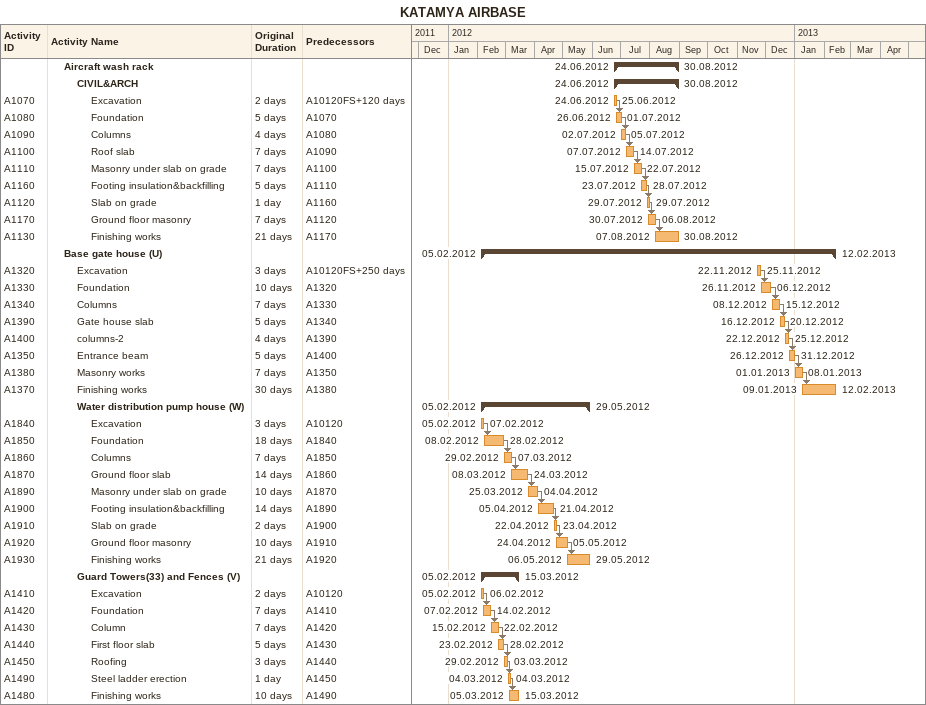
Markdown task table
KATAMYA AIRBASE

| ID | Level | Task | Original duration | Start | Finish | Predecessors |
|---|---|---|---|---|---|---|
|  | 2 | **Aircraft wash rack** |  | 2012-06-24 | 2012-08-30 |  |
|  | 3 | **CIVIL&ARCH** |  | 2012-06-24 | 2012-08-30 |  |
| A1070 | 4 | Excavation | 2d | 2012-06-24 | 2012-06-25 | A10120FS+120d |
| A1080 | 4 | Foundation | 5d | 2012-06-26 | 2012-07-01 | A1070 |
| A1090 | 4 | Columns | 4d | 2012-07-02 | 2012-07-05 | A1080 |
| A1100 | 4 | Roof slab | 7d | 2012-07-07 | 2012-07-14 | A1090 |
| A1110 | 4 | Masonry under slab on grade | 7d | 2012-07-15 | 2012-07-22 | A1100 |
| A1160 | 4 | Footing insulation&backfilling | 5d | 2012-07-23 | 2012-07-28 | A1110 |
| A1120 | 4 | Slab on grade | 1d | 2012-07-29 | 2012-07-29 | A1160 |
| A1170 | 4 | Ground floor masonry | 7d | 2012-07-30 | 2012-08-06 | A1120 |
| A1130 | 4 | Finishing works | 21d | 2012-08-07 | 2012-08-30 | A1170 |
|  | 2 | **Base gate house (U)** |  | 2012-02-05 | 2013-02-12 |  |
| A1320 | 3 | Excavation | 3d | 2012-11-22 | 2012-11-25 | A10120FS+250d |
| A1330 | 3 | Foundation | 10d | 2012-11-26 | 2012-12-06 | A1320 |
| A1340 | 3 | Columns | 7d | 2012-12-08 | 2012-12-15 | A1330 |
| A1390 | 3 | Gate house slab | 5d | 2012-12-16 | 2012-12-20 | A1340 |
| A1400 | 3 | columns-2 | 4d | 2012-12-22 | 2012-12-25 | A1390 |
| A1350 | 3 | Entrance beam | 5d | 2012-12-26 | 2012-12-31 | A1400 |
| A1380 | 3 | Masonry works | 7d | 2013-01-01 | 2013-01-08 | A1350 |
| A1370 | 3 | Finishing works | 30d | 2013-01-09 | 2013-02-12 | A1380 |
|  | 3 | **Water distribution pump house (W)** |  | 2012-02-05 | 2012-05-29 |  |
| A1840 | 4 | Excavation | 3d | 2012-02-05 | 2012-02-07 | A10120 |
| A1850 | 4 | Foundation | 18d | 2012-02-08 | 2012-02-28 | A1840 |
| A1860 | 4 | Columns | 7d | 2012-02-29 | 2012-03-07 | A1850 |
| A1870 | 4 | Ground floor slab | 14d | 2012-03-08 | 2012-03-24 | A1860 |
| A1890 | 4 | Masonry under slab on grade | 10d | 2012-03-25 | 2012-04-04 | A1870 |
| A1900 | 4 | Footing insulation&backfilling | 14d | 2012-04-05 | 2012-04-21 | A1890 |
| A1910 | 4 | Slab on grade | 2d | 2012-04-22 | 2012-04-23 | A1900 |
| A1920 | 4 | Ground floor masonry | 10d | 2012-04-24 | 2012-05-05 | A1910 |
| A1930 | 4 | Finishing works | 21d | 2012-05-06 | 2012-05-29 | A1920 |
|  | 3 | **Guard Towers(33) and Fences (V)** |  | 2012-02-05 | 2012-03-15 |  |
| A1410 | 4 | Excavation | 2d | 2012-02-05 | 2012-02-06 | A10120 |
| A1420 | 4 | Foundation | 7d | 2012-02-07 | 2012-02-14 | A1410 |
| A1430 | 4 | Column | 7d | 2012-02-15 | 2012-02-22 | A1420 |
| A1440 | 4 | First floor slab | 5d | 2012-02-23 | 2012-02-28 | A1430 |
| A1450 | 4 | Roofing | 3d | 2012-02-29 | 2012-03-03 | A1440 |
| A1490 | 4 | Steel ladder erection | 1d | 2012-03-04 | 2012-03-04 | A1450 |
| A1480 | 4 | Finishing works | 10d | 2012-03-05 | 2012-03-15 | A1490 |
